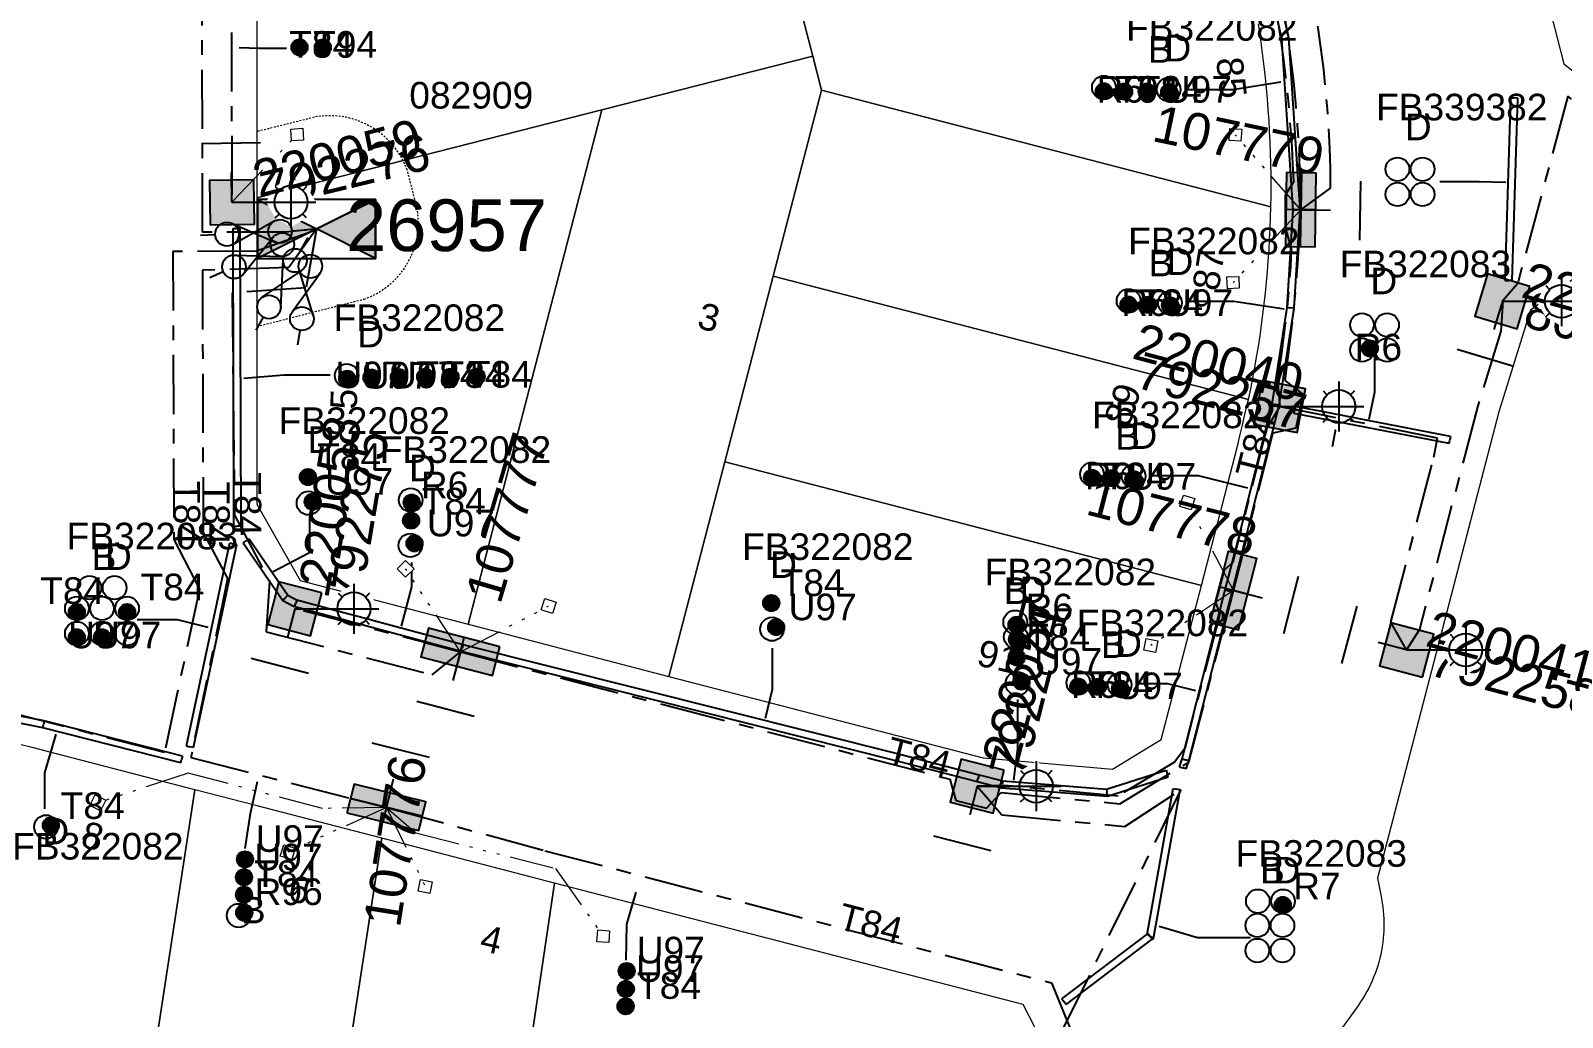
# Model space of a CAD drawing. Header units: metres. Extents: x 307635 to 308805, y 6256169 to 6257356.
# Drawn here: x 308439.9 to 308543.5, y 6256404.9 to 6256471.7 of the extents above; entities that cross this region are included whole.
import ezdxf
from ezdxf.enums import TextEntityAlignment as Align

# ---------------------------------------------------------------- set-up
doc = ezdxf.new("R2010")
doc.units = ezdxf.units.M
for name, pattern in [('Cable Exist UG', [7, 4, -1, 1, -1]), ('DASHED', [19.05, 12.7, -6.35]), ('HIDDEN2', [0.1875, 0.125, -0.0625]), ('PHANTOMX2', [6.6, 3, -0.75, 0.2, -0.75, 0.2, -0.75, 0.2, -0.75])]:
    doc.linetypes.add(name, pattern=pattern)
doc.layers.get('0').update_dxf_attribs({"color": 6})
doc.layers.get('Defpoints').update_dxf_attribs({"color": 250})
for name, color, linetype, lineweight in [('Cadastre Buildings_SP_EXT', 78, 'Continuous', 15), ('Cadastre Land Parcels_SP_EXT', 118, 'Continuous', 15), ('Cadastre Other Property_SP_EXT', 138, 'DASHED', 15), ('Mains_LV_EXT', 163, 'Continuous', 25), ('Mains_LV_SL_EXT', 135, 'Continuous', 25), ('Mains_SL_EXT', 131, 'Continuous', 25), ('Services_SP_EXT', 42, 'PHANTOMX2', 20)]:
    doc.layers.add(name, color=color, linetype=linetype, lineweight=lineweight)
for name, color, linetype in [('Duct_SP_EXT', 30, 'Continuous'), ('Equip_LV_EXT', 7, 'Continuous'), ('Equip_SP_SL_EXT', 7, 'Continuous'), ('Sub_SP_EXT', 7, 'Continuous'), ('SupportsUG_SP_LV_EXT', 7, 'Continuous'), ('SupportsUG_SP_LV_SL_EXT', 7, 'Continuous')]:
    doc.layers.add(name, color=color, linetype=linetype)
doc.styles.add('COLUMN_LABEL', font='arial.ttf', dxfattribs={"height": 2})
doc.styles.add('iecARIAL', font='arial.ttf', dxfattribs={"height": 2})
doc.styles.add('POLE_LABEL', font='arial.ttf', dxfattribs={"height": 2})
doc.styles.add('SL_LABEL', font='arial.ttf', dxfattribs={"height": 2})
doc.styles.get("Standard").update_dxf_attribs({"font": 'arial.ttf'})

# ---------------------------------------------------------------- blocks, each defined once
blk = doc.blocks.new('SUB_PADMOUNT_EXT')
at = {"ltscale": 10}
h = blk.add_hatch(color=256, dxfattribs=at)
h.dxf.hatch_style = 1
h.paths.add_polyline_path([(4, -2), (0, 0), (4, 2)])
h.paths.add_polyline_path([(-4, -2), (-4, 2), (0, 0)])
blk.add_line((4, 2), (-4, -2))
blk.add_lwpolyline([(-4, -2), (4, -2), (4, 2), (-4, 2)], close=True)
at = {"ltscale": 10, "flags": 128}
for points in [[(-4, -2), (-4, 2), (0, 0)], [(4, -2), (0, 0), (4, 2)]]:
    blk.add_lwpolyline(points, close=True, dxfattribs=at)
at = {"flags": 8}
blk.add_attdef('ASSET_NUM', text='', height=2.5, dxfattribs=at).set_placement((0, 5), align=Align.MIDDLE_CENTER)
for tag, flags, p in [('STREET_CODE', 9, (1.5, 0)), ('OPERATING_VOLTAGE', 9, (1.5, -0.4)), ('ORIENTATION', 9, (1.5, -0.6)), ('OWNED_BY', 9, (1.5, -0.8)), ('OPERATED_BY', 9, (1.5, -1)), ('NO_PHASES', 9, (1.5, -0.2)), ('CONSTRUCTED_VOLTAGE', 9, (1.5, -1.4)), ('SECONDARY_VOLTAGE', 9, (1.5, -1.6)), ('STATE', 9, (1.5, -1.8)), ('MAINTAINED_BY', 9, (1.5, -1.2)), ('PARENT', 9, (1.5, -2)), ('SUBSTATION_TYPE', 9, (1.5, -2.2)), ('SUBURB', 9, (1.5, -2.8)), ('STREETNAME', 9, (1.5, -3)), ('USAGE', 9, (1.5, -2.4)), ('LEGEND', 9, (1.5, -2.6)), ('LOCATION', 9, (1.5, -3.2)), ('Z', 1, (1.5, -3.6)), ('NOTES', 9, (1.5, -3.4))]:
    blk.add_attdef(tag, text='', height=0.2, dxfattribs=dict(flags=flags)).set_placement(p, align=Align.MIDDLE_LEFT)
blk = doc.blocks.new('COLUMN_EXT')
blk.add_hatch(color=256).paths.add_polyline_path([(1.5, -1.5), (1.5, 1.5), (-1.5, 1.5), (-1.5, -1.5)])
blk.add_lwpolyline([(1.5, 1.5), (-1.5, 1.5), (-1.5, -1.5), (1.5, -1.5)], close=True)
at = {"layer": 'Defpoints', "flags": 128}
for points in [[(0, 0), (0, -2)], [(2, -4), (-2, -4)]]:
    blk.add_lwpolyline(points, dxfattribs=at)
at = {"flags": 9}
for tag, p in [('NOTES', (-1.81, 2)), ('STREETNAME', (-1.81, 1.6)), ('LOCATION', (-1.81, 1.4)), ('SUBURB', (-1.81, 1.8)), ('LEGEND', (-1.81, 1.2)), ('USAGE', (-1.81, 1)), ('COLUMN_TYPE', (-1.81, 0.4)), ('OWNED_BY', (-1.81, 0.6)), ('STATE', (-1.81, 0.8))]:
    blk.add_attdef(tag, text='', height=0.2, rotation=180, dxfattribs=at).set_placement(p, align=Align.MIDDLE_LEFT)
at = {"flags": 1}
blk.add_attdef('Z', (-1.81, 2.35), '', height=0.2, rotation=180, dxfattribs=at)
at = {"flags": 9}
for tag, style, p in [('STRUCTURE_PLANT_NUMBER', 'POLE_LABEL', (-1.81, -0.03)), ('STREET_CODE', 'COLUMN_LABEL', (-1.81, 0.2))]:
    blk.add_attdef(tag, text='', height=0.2, rotation=180, dxfattribs=dict(at, style=style)).set_placement(p, align=Align.MIDDLE_LEFT)
at = {"style": 'COLUMN_LABEL', "width": 0.9, "flags": 8}
blk.add_attdef('ASSET_NUM', text='', height=2, rotation=270, dxfattribs=at).set_placement((2, -4), align=Align.MIDDLE_LEFT)
blk = doc.blocks.new('PILLAR_EXT')
blk.add_hatch(color=256).paths.add_polyline_path([(2.5, -1), (2.5, 1), (-2.5, 1), (-2.5, -1)])
for p, q in [((2.5, 0), (-2.5, 0)), ((0, -1), (0, 1))]:
    blk.add_line(p, q)
at = {"ltscale": 10}
blk.add_line((-2.5, 0), (2.5, 0), dxfattribs=at)
blk.add_lwpolyline([(2.5, 1), (1.25, 1), (-1.25, 1), (-2.5, 1), (-2.5, -1), (2.5, -1)], close=True)
at = {"layer": 'Defpoints'}
for p, q in [((0, 0), (0, -2)), ((2, -4), (-2, -4))]:
    blk.add_line(p, q, dxfattribs=at)
for tag, p, flags in [('STREETNAME', (0, 1.8), 9), ('LOCATION', (0, 1.2), 9), ('SUBURB', (0, 2), 1), ('PARENT', (0, 1.6), 9), ('NOTES', (0, 1.4), 9), ('SUPPORT_TYPE', (0, 0.6), 9), ('OWNED_BY', (0, 0.2), 9), ('LEGEND', (0, 1), 9), ('USAGE', (0, 0.8), 9), ('STATE', (0, 0.4), 9)]:
    blk.add_attdef(tag, p, '', height=0.2, rotation=180, dxfattribs=dict(flags=flags))
at = {"width": 0.9, "flags": 8}
blk.add_attdef('ASSET_NUM', text='', height=2, rotation=270, dxfattribs=at).set_placement((2, -4), align=Align.MIDDLE_LEFT)
blk = doc.blocks.new('DUCT_EXT')
blk.add_circle((0, 0.8), 0.8)
at = {"flags": 1}
blk.add_attdef('Z', (0, 0), '', height=0.2, dxfattribs=at)
at = {"flags": 9}
for tag, p in [('DUCT_CODE', (0, 0)), ('XSECT_TYPE', (0, -0.2)), ('STATE', (0, -0.6)), ('FB_REFERENCE', (0, -0.4)), ('NOTES', (0, -0.8))]:
    blk.add_attdef(tag, text='', height=0.2, dxfattribs=at).set_placement(p, align=Align.MIDDLE_LEFT)
blk = doc.blocks.new('SL_LANTERN_EXT')
at = {"flags": 9}
for tag, p in [('LRATECODE', (-7.4, 0)), ('LOUTREACHVOCAB', (-7.2, 0)), ('LOUTREACH', (-7, 0)), ('LANTNUMBER', (-6.6, 0)), ('LNEW', (-6.4, 0)), ('LMASTVOCAB', (-6.2, 0)), ('LMAST', (-6, 0)), ('LLAMPVOCAB', (-5.8, 0)), ('LLAMP', (-5.6, 0)), ('LEXIST', (-5.4, 0)), ('LCHARGE3PERCENT', (-5.2, 0)), ('LCHARGE3', (-5, 0)), ('LCHARGE2PERCENT', (-4.8, 0)), ('LCHARGE2', (-4.6, 0)), ('LCHARGE1PERCENT', (-4.4, 0)), ('LCHARGE1', (-4.2, 0)), ('LCATEGORY', (-4, 0)), ('LBRACKETVOCAB', (-3.8, 0)), ('LBRACKET', (-3.6, 0)), ('LKINGHEIGHT', (-3.4, 0)), ('CREPLACE', (-3.2, 0)), ('CREMOVE', (-3, 0)), ('CNUMBER', (-2.8, 0)), ('CNEW', (-2.6, 0)), ('CEXIST', (-2.4, 0)), ('USAGE', (-2.2, 0)), ('STATE', (-2, 0)), ('OWNED_BY', (-1.8, 0)), ('ORIENTATION', (-1.6, 0)), ('OPERATING_VOLTAGE', (-1.4, 0)), ('NO_PHASES', (-1.2, 0)), ('LANTERN_TYPE', (-1, 0)), ('LANTERN_PURPOSE', (-0.8, 0)), ('CONTROL_TYPE', (-0.6, 0)), ('CONSTRUCTED_VOLTAGE', (-0.4, 0))]:
    blk.add_attdef(tag, text='', height=0.001, rotation=270, dxfattribs=at).set_placement(p, align=Align.MIDDLE_LEFT)
at = {"style": 'SL_LABEL', "flags": 9}
blk.add_attdef('STREET_CODE', text='', height=0.001, rotation=270, dxfattribs=at).set_placement((0, 0), align=Align.MIDDLE_LEFT)
at = {"flags": 1}
blk.add_attdef('Z', (0, 0), '', height=0.001, rotation=270, dxfattribs=at)
at = {"width": 0.9}
blk.add_attdef('LNUMBER', text='', height=1, dxfattribs=at).set_placement((7, -1), align=Align.MIDDLE_LEFT)
at = {"flags": 9}
for tag, p in [('LREMOVE', (0, -7.6)), ('LREPLACE', (0, -7.8)), ('LTYPE', (0, -8)), ('LTYPEVOCAB', (0, -8.2)), ('LEGEND', (0, -8.4)), ('SUBURB', (0, -8.6)), ('STREETNAME', (0, -8.8)), ('LOCATION', (0, -9)), ('NOTES', (0, -9.2)), ('MAINTAINED_BY', (0, -9.86))]:
    blk.add_attdef(tag, text='', height=0.001, dxfattribs=at).set_placement(p, align=Align.MIDDLE_LEFT)
blk.add_attdef('OPERATED_BY', (0, -9.61), '', height=0.001, dxfattribs=at)
blk.add_wipeout([(5.69, 0), (5.06, -1.06), (4, -1.69), (2.94, -1.06), (2.31, 0), (2.94, 1.06), (4, 1.69), (5.06, 1.06)])
for p, q in [((2.94, 1.06), (3.2, 0.8)), ((4, 1.69), (4, 0)), ((5.06, 1.06), (4.8, 0.8)), ((0, 0), (4, 0)), ((2.94, -1.06), (3.2, -0.8)), ((4, 0), (5.69, 0)), ((4, 0), (4, -1.69)), ((5.06, -1.06), (4.8, -0.8))]:
    blk.add_line(p, q)
blk.add_circle((4, 0), 1.12)
blk = doc.blocks.new('CCP_EXT')
at = {"flags": 9}
for tag, p in [('STATE', (0, -1.8)), ('USAGE', (0, -1.2)), ('LEGEND', (0, -1.4)), ('LIFE_SUPPORT', (0, -1.6)), ('NOTES', (0, -2))]:
    blk.add_attdef(tag, text='', height=0.2, dxfattribs=at).set_placement(p, align=Align.MIDDLE_LEFT)
blk.add_wipeout([(0, 0.57), (0.57, 0), (0, -0.57), (-0.57, 0)])
blk.add_lwpolyline([(-0.57, 0), (0, 0.57), (0.57, 0), (0, -0.57), (-0.57, 0)])
at = {"flags": 1}
blk.add_attdef('Z', (0, 0), '', height=0.2, dxfattribs=at)
at = {"flags": 9}
for tag, p in [('CCP_TYPE', (0, 0)), ('CONSTRUCTED_VOLTAGE', (0, -0.2)), ('OPERATING_VOLTAGE', (0, -0.6)), ('ORIENTATION', (0, -0.8)), ('OWNED_BY', (0, -1)), ('NO_PHASES', (0, -0.4))]:
    blk.add_attdef(tag, text='', height=0.2, dxfattribs=at).set_placement(p, align=Align.MIDDLE_LEFT)
blk = doc.blocks.new('LV_UG_DFUSE_CLOSED_EXT')
for points in [[(1, 0), (0, 0)], [(5.04, 0.73), (2.16, -0.72)], [(5.05, -0.71), (2.16, 0.72)], [(6.2, 0.01), (7.2, 0.01)]]:
    blk.add_lwpolyline(points)
for centre in [(1.8, 0), (5.4, 0.01)]:
    blk.add_circle(centre, 0.8)
at = {"flags": 9}
for tag, p in [('ACTUAL_STATUS', (0, 0)), ('CONSTRUCTED_VOLTAGE', (0, -0.2)), ('OPERATING_VOLTAGE', (0, -0.6)), ('ORIENTATION', (0, -0.8)), ('STATE', (0, -1)), ('NO_PHASES', (0, -0.4)), ('SWITCH_TYPE', (0, -1.2)), ('USAGE', (0, -1.4)), ('NOTES', (0, -1.6))]:
    blk.add_attdef(tag, text='', height=0.2, dxfattribs=at).set_placement(p, align=Align.MIDDLE_LEFT)
at = {"flags": 1}
blk.add_attdef('Z', (0, 0), '', height=0.2, dxfattribs=at)
blk = doc.blocks.new('CABLE_LARGE_EXT')
h = blk.add_hatch(color=256)
edge = h.paths.add_edge_path()
edge.add_arc((0, 0.55), 0.55, 0, 360)
blk.add_circle((0, 0.55), 0.55)
at = {"flags": 1}
blk.add_attdef('Z', (0, 0), '', height=0.2, dxfattribs=at)
at = {"flags": 9}
for tag, p in [('COND_CODE', (0, 0)), ('STATE', (0, -0.4)), ('XSECT_SIZE', (0, -0.6)), ('FB_REFERENCE', (0, -0.2)), ('NOTES', (0, -0.8))]:
    blk.add_attdef(tag, text='', height=0.2, dxfattribs=at).set_placement(p, align=Align.MIDDLE_LEFT)

msp = doc.modelspace()

# ---------------------------------------------------------------- linework, layer by layer
at = {"layer": 'Cadastre Land Parcels_SP_EXT', "linetype": 'Continuous'}
for points in [[(308478.52, 6256466.38), (308492.79, 6256470.01), (308491.55, 6256474.81), (308489.3, 6256483.57), (308455.16, 6256474.89), (308455.16, 6256460.43), (308478.52, 6256466.38)], [(308486.83, 6256442.55), (308490.1, 6256455.13), (308493.37, 6256467.71), (308492.79, 6256470.01), (308478.52, 6256466.38), (308469.47, 6256431.56), (308483.05, 6256428.03), (308486.83, 6256442.55)], [(308522.44, 6256447.49), (308522.58, 6256448.21), (308522.71, 6256448.93), (308522.83, 6256449.65), (308522.95, 6256450.37), (308523.06, 6256451.09), (308523.17, 6256451.81), (308523.26, 6256452.54), (308523.35, 6256453.26), (308523.43, 6256453.99), (308523.5, 6256454.72), (308523.57, 6256455.44), (308523.62, 6256456.17), (308523.67, 6256456.9), (308523.71, 6256457.63), (308523.75, 6256458.36), (308523.77, 6256459.09), (308523.79, 6256459.82), (308493.37, 6256467.71), (308490.1, 6256455.13), (308522.29, 6256446.78), (308522.44, 6256447.49)], [(308478.52, 6256466.38), (308455.16, 6256460.43), (308455.15, 6256443.92), (308455.15, 6256439.68), (308458.1, 6256434.51), (308469.47, 6256431.56), (308478.52, 6256466.38)], [(308521.56, 6256443.7), (308521.7, 6256444.32), (308521.84, 6256444.94), (308521.98, 6256445.55), (308522.13, 6256446.16), (308522.29, 6256446.78), (308490.1, 6256455.13), (308486.83, 6256442.55), (308519.09, 6256434.18), (308521.56, 6256443.7)], [(308516.37, 6256423.76), (308519.09, 6256434.18), (308486.83, 6256442.55), (308483.05, 6256428.03), (308504.31, 6256422.51), (308513.08, 6256421.74), (308516.37, 6256423.76)], [(308450.96, 6256420.35), (308439.95, 6256423.21), (308439.21, 6256423.39), (308438.47, 6256423.57), (308437.73, 6256423.75), (308436.99, 6256423.92), (308436.25, 6256424.08), (308431.87, 6256394.56), (308446.68, 6256392.35), (308450.96, 6256420.35)], [(308463.61, 6256417.07), (308455.09, 6256419.28), (308450.96, 6256420.35), (308446.68, 6256392.35), (308459.54, 6256390.45), (308463.61, 6256417.07)], [(308472.94, 6256398.02), (308475.3, 6256414.04), (308463.61, 6256417.07), (308459.54, 6256390.45), (308461.19, 6256390.21), (308471.39, 6256387.58), (308472.94, 6256398.02)], [(308504.56, 6256390.71), (308504.98, 6256391.48), (308505.39, 6256392.26), (308505.8, 6256393.05), (308506.2, 6256393.84), (308506.59, 6256394.63), (308506.97, 6256395.42), (308507.35, 6256396.22), (308507.72, 6256397.02), (308508.09, 6256397.83), (308508.44, 6256398.64), (308508.79, 6256399.45), (308509.14, 6256400.26), (308509.47, 6256401.08), (308507.03, 6256405.82), (308475.3, 6256414.04), (308472.94, 6256398.02), (308504.13, 6256389.93), (308504.56, 6256390.71)]]:
    msp.add_lwpolyline(points, close=True, dxfattribs=at)
for points in [[(308491.55, 6256474.81), (308492.79, 6256470.01), (308493.37, 6256467.71), (308523.79, 6256459.82), (308523.81, 6256460.55), (308523.81, 6256460.55), (308523.81, 6256461.28), (308523.81, 6256462.01), (308523.79, 6256462.74), (308523.77, 6256463.47), (308523.75, 6256464.2), (308523.71, 6256464.93), (308523.67, 6256465.66), (308523.62, 6256466.39), (308523.56, 6256467.12), (308523.5, 6256467.85), (308523.43, 6256468.58), (308523.35, 6256469.31), (308523.26, 6256470.03), (308523.16, 6256470.76), (308523.06, 6256471.48), (308522.95, 6256472.2)], [(308546.56, 6256456.59), (308541.36, 6256452.83), (308541.32, 6256452.69), (308539.23, 6256445.93), (308532.19, 6256418.86), (308531.02, 6256414.36), (308531.23, 6256413.23), (308531.28, 6256412.96), (308531.33, 6256412.7), (308531.37, 6256412.43), (308531.4, 6256412.16), (308531.42, 6256411.89), (308531.44, 6256411.63), (308531.44, 6256411.35), (308531.44, 6256411.09), (308531.44, 6256410.81), (308531.42, 6256410.55), (308531.4, 6256410.28), (308531.37, 6256410.01), (308531.33, 6256409.74), (308531.28, 6256409.47), (308531.23, 6256409.21), (308531.17, 6256408.95), (308531.1, 6256408.69), (308531.03, 6256408.43), (308530.94, 6256408.17), (308530.85, 6256407.92), (308530.75, 6256407.66), (308530.65, 6256407.42), (308530.54, 6256407.17), (308530.42, 6256406.93), (308530.29, 6256406.69), (308530.16, 6256406.45), (308530.02, 6256406.22), (308529.87, 6256406), (308529.72, 6256405.77), (308529.56, 6256405.55), (308528, 6256403.4)], [(308546.56, 6256456.59), (308541.36, 6256452.83), (308541.32, 6256452.69), (308539.23, 6256445.93), (308532.19, 6256418.86), (308531.02, 6256414.36), (308531.23, 6256413.23), (308531.28, 6256412.96), (308531.33, 6256412.7), (308531.37, 6256412.43), (308531.4, 6256412.16), (308531.42, 6256411.89), (308531.44, 6256411.63), (308531.44, 6256411.35), (308531.44, 6256411.09), (308531.44, 6256410.81), (308531.42, 6256410.55), (308531.4, 6256410.28), (308531.37, 6256410.01), (308531.33, 6256409.74), (308531.28, 6256409.47), (308531.23, 6256409.21), (308531.17, 6256408.95), (308531.1, 6256408.69), (308531.03, 6256408.43), (308530.94, 6256408.17), (308530.85, 6256407.92), (308530.75, 6256407.66), (308530.65, 6256407.42), (308530.54, 6256407.17), (308530.42, 6256406.93), (308530.29, 6256406.69), (308530.16, 6256406.45), (308530.02, 6256406.22), (308529.87, 6256406), (308529.72, 6256405.77), (308529.56, 6256405.55), (308528, 6256403.4)]]:
    msp.add_lwpolyline(points, dxfattribs=at)
at = {"layer": 'Duct_SP_EXT'}
for p, q in [((308524.54, 6256471.19), (308521.98, 6256482.52)), ((308525.02, 6256471.26), (308522.45, 6256482.62)), ((308524.54, 6256471.19), (308524.78, 6256471.22)), ((308525.3, 6256459.59), (308524.54, 6256471.19)), ((308525.02, 6256471.26), (308524.78, 6256471.22)), ((308525.78, 6256459.63), (308525.02, 6256471.26)), ((308540.03, 6256467.2), (308540.27, 6256467.19)), ((308540.51, 6256467.18), (308540.27, 6256467.19)), ((308524.9, 6256453.01), (308525.3, 6256459.62)), ((308525.3, 6256459.62), (308525.54, 6256459.61)), ((308525.3, 6256459.59), (308525.54, 6256459.61)), ((308525.38, 6256452.96), (308525.78, 6256459.59)), ((308525.78, 6256459.63), (308525.54, 6256459.61)), ((308525.78, 6256459.59), (308525.54, 6256459.61)), ((308524.9, 6256453.01), (308525.14, 6256452.98)), ((308525.38, 6256452.96), (308525.14, 6256452.98)), ((308535.85, 6256443.79), (308535.9, 6256444.02)), ((308535.95, 6256444.26), (308535.9, 6256444.02)), ((308453.59, 6256438.2), (308453.83, 6256438.2)), ((308454.07, 6256438.2), (308453.83, 6256438.2)), ((308450.4, 6256423.32), (308453.34, 6256437.06)), ((308450.87, 6256423.22), (308453.81, 6256436.96)), ((308453.34, 6256437.06), (308453.58, 6256437.01)), ((308453.81, 6256436.96), (308453.58, 6256437.01)), ((308454.24, 6256437.06), (308454.44, 6256437.2)), ((308454.24, 6256437.06), (308456.92, 6256433.16)), ((308454.64, 6256437.34), (308454.44, 6256437.2)), ((308520.71, 6256433.88), (308521.58, 6256437.25)), ((308521.18, 6256433.76), (308522.04, 6256437.13)), ((308521.58, 6256437.25), (308521.58, 6256437.25)), ((308521.58, 6256437.25), (308521.81, 6256437.19)), ((308521.58, 6256437.25), (308521.81, 6256437.19)), ((308522.04, 6256437.13), (308521.81, 6256437.19)), ((308522.04, 6256437.13), (308521.81, 6256437.19)), ((308522.04, 6256437.13), (308522.04, 6256437.13)), ((308517.78, 6256422.45), (308520.71, 6256433.88)), ((308518.24, 6256422.32), (308521.18, 6256433.76)), ((308520.71, 6256433.88), (308520.95, 6256433.82)), ((308520.71, 6256433.88), (308520.95, 6256433.82)), ((308521.18, 6256433.76), (308520.95, 6256433.82)), ((308521.18, 6256433.76), (308520.95, 6256433.82)), ((308456.92, 6256433.16), (308457.08, 6256433.35)), ((308468.99, 6256429.73), (308469.05, 6256429.96)), ((308469, 6256429.73), (308469.05, 6256429.96)), ((308469, 6256429.73), (308498.56, 6256422.3)), ((308469.12, 6256430.19), (308469.05, 6256429.96)), ((308469.11, 6256430.19), (308469.05, 6256429.96)), ((308469.11, 6256430.19), (308498.68, 6256422.77)), ((308440.67, 6256424.54), (308437.07, 6256425.26)), ((308440.77, 6256425.01), (308437.16, 6256425.73)), ((308440.67, 6256424.54), (308440.72, 6256424.78)), ((308450.01, 6256422.17), (308440.67, 6256424.54)), ((308440.77, 6256425.01), (308440.72, 6256424.78)), ((308450.13, 6256422.63), (308440.77, 6256425.01)), ((308450.4, 6256423.32), (308450.63, 6256423.27)), ((308450.87, 6256423.22), (308450.63, 6256423.27)), ((308450.01, 6256422.17), (308450.07, 6256422.4)), ((308450.13, 6256422.63), (308450.07, 6256422.4)), ((308498.56, 6256422.3), (308498.62, 6256422.54)), ((308498.56, 6256422.3), (308498.62, 6256422.54)), ((308498.56, 6256422.3), (308498.56, 6256422.3)), ((308498.68, 6256422.77), (308498.62, 6256422.54)), ((308498.68, 6256422.77), (308498.62, 6256422.54)), ((308498.68, 6256422.77), (308498.68, 6256422.77)), ((308517.61, 6256421.9), (308517.78, 6256422.45)), ((308517.78, 6256422.45), (308518.01, 6256422.38)), ((308518.24, 6256422.32), (308518.01, 6256422.38)), ((308518.07, 6256421.76), (308518.24, 6256422.32)), ((308512.67, 6256420.4), (308516.7, 6256421.69)), ((308512.73, 6256419.91), (308516.85, 6256421.23)), ((308516.7, 6256421.69), (308516.77, 6256421.46)), ((308516.85, 6256421.23), (308516.77, 6256421.46)), ((308517.61, 6256421.9), (308517.84, 6256421.83)), ((308518.07, 6256421.76), (308517.84, 6256421.83)), ((308512.67, 6256420.4), (308512.7, 6256420.16)), ((308512.73, 6256419.91), (308512.7, 6256420.16)), ((308515.41, 6256410.56), (308517.18, 6256420.43)), ((308515.85, 6256410.29), (308517.65, 6256420.35)), ((308517.18, 6256420.43), (308517.41, 6256420.39)), ((308517.65, 6256420.35), (308517.41, 6256420.39)), ((308509.64, 6256406.2), (308515.48, 6256410.62)), ((308515.48, 6256410.62), (308515.41, 6256410.56)), ((308515.48, 6256410.62), (308515.63, 6256410.42)), ((308509.93, 6256405.82), (308515.77, 6256410.23)), ((308515.41, 6256410.56), (308515.63, 6256410.42)), ((308515.77, 6256410.23), (308515.63, 6256410.42)), ((308515.85, 6256410.29), (308515.63, 6256410.42)), ((308515.77, 6256410.23), (308515.85, 6256410.29)), ((308509.64, 6256406.2), (308509.79, 6256406.01)), ((308509.93, 6256405.82), (308509.79, 6256406.01))]:
    msp.add_line(p, q, dxfattribs=at)
for points in [[(308457.17, 6256470.54), (308455.31, 6256470.54), (308453.97, 6256470.58)], [(308518.06, 6256467.75), (308521.22, 6256467.75), (308524.46, 6256468.27)], [(308535.22, 6256461.54), (308537.89, 6256461.54), (308539.7, 6256461.48)], [(308518.13, 6256453.42), (308521.29, 6256453.42), (308524.69, 6256452.9)], [(308530.8, 6256449.63), (308530.8, 6256447.26), (308530.43, 6256445.43)], [(308530.8, 6256449.63), (308530.8, 6256447.26), (308530.43, 6256445.43)], [(308460.12, 6256448.43), (308457.01, 6256448.43), (308454.27, 6256448.19)], [(308515.7, 6256441.63), (308518.87, 6256441.63), (308522.21, 6256440.79)], [(308458.73, 6256438.86), (308458.73, 6256438.26), (308458.73, 6256436.39), (308456.26, 6256435.11)], [(308465.62, 6256435.74), (308465.62, 6256434.1), (308464.93, 6256431.43)], [(308447.06, 6256431.89), (308449.77, 6256431.89), (308451.85, 6256431.37)], [(308490.05, 6256429.93), (308490.05, 6256427.13), (308489.57, 6256425.18)], [(308514.62, 6256427.55), (308516.79, 6256427.55), (308518.7, 6256427.07)], [(308506.64, 6256426.46), (308506.64, 6256423.18), (308506.38, 6256421)], [(308440.81, 6256419.06), (308440.81, 6256421.5), (308441.59, 6256424.11)], [(308454.36, 6256416.37), (308454.74, 6256418.74), (308455.21, 6256420.92)], [(308480.15, 6256408.82), (308480.21, 6256411.25), (308480.84, 6256413.41)], [(308522.41, 6256410.32), (308518.82, 6256410.32), (308516.24, 6256411.1)]]:
    msp.add_lwpolyline(points, dxfattribs=at)

# ---------------------------------------------------------------- block references
for name, p in [('CABLE_LARGE_EXT', (308458.05, 6256470.06)), ('CABLE_LARGE_EXT', (308459.63, 6256470.06)), ('DUCT_EXT', (308512.49, 6256467.09)), ('CABLE_LARGE_EXT', (308512.49, 6256467.09)), ('CABLE_LARGE_EXT', (308513.86, 6256467.07)), ('CABLE_LARGE_EXT', (308515.39, 6256467.07)), ('DUCT_EXT', (308516.87, 6256466.96)), ('CABLE_LARGE_EXT', (308516.91, 6256467.04)), ('DUCT_EXT', (308532.36, 6256461.56)), ('DUCT_EXT', (308534.06, 6256461.56)), ('DUCT_EXT', (308532.36, 6256459.86)), ('DUCT_EXT', (308534.06, 6256459.86)), ('DUCT_EXT', (308514.16, 6256452.65)), ('CABLE_LARGE_EXT', (308514.16, 6256452.65)), ('CABLE_LARGE_EXT', (308515.48, 6256452.63)), ('DUCT_EXT', (308516.96, 6256452.52)), ('CABLE_LARGE_EXT', (308516.97, 6256452.6)), ('DUCT_EXT', (308529.96, 6256451.02)), ('DUCT_EXT', (308531.66, 6256451.02)), ('DUCT_EXT', (308529.96, 6256449.32)), ('DUCT_EXT', (308531.66, 6256449.32)), ('DUCT_EXT', (308461.24, 6256447.59)), ('CABLE_LARGE_EXT', (308461.28, 6256447.63)), ('CABLE_LARGE_EXT', (308462.93, 6256447.71)), ('CABLE_LARGE_EXT', (308464.77, 6256447.74)), ('CABLE_LARGE_EXT', (308466.56, 6256447.76)), ('CABLE_LARGE_EXT', (308468.26, 6256447.76)), ('CABLE_LARGE_EXT', (308470.04, 6256447.78)), ('DUCT_EXT', (308511.69, 6256440.92)), ('CABLE_LARGE_EXT', (308511.69, 6256440.92)), ('CABLE_LARGE_EXT', (308513.02, 6256440.9)), ('DUCT_EXT', (308514.5, 6256440.79)), ('CABLE_LARGE_EXT', (308514.49, 6256440.84)), ('DUCT_EXT', (308465.57, 6256439.17)), ('DUCT_EXT', (308458.66, 6256438.96)), ('CABLE_LARGE_EXT', (308465.64, 6256439.25)), ('CABLE_LARGE_EXT', (308465.6, 6256438.03)), ('DUCT_EXT', (308465.55, 6256436.1)), ('CABLE_LARGE_EXT', (308465.83, 6256436.48)), ('DUCT_EXT', (308443.83, 6256433.23)), ('DUCT_EXT', (308445.53, 6256433.23)), ('DUCT_EXT', (308442.98, 6256431.83)), ('DUCT_EXT', (308444.68, 6256431.83)), ('DUCT_EXT', (308446.38, 6256431.83)), ('CABLE_LARGE_EXT', (308489.98, 6256432.44)), ('CABLE_LARGE_EXT', (308442.98, 6256431.83)), ('CABLE_LARGE_EXT', (308446.38, 6256431.83)), ('DUCT_EXT', (308506.49, 6256430.9)), ('DUCT_EXT', (308442.98, 6256430.13)), ('DUCT_EXT', (308444.68, 6256430.13)), ('DUCT_EXT', (308446.38, 6256430.13)), ('DUCT_EXT', (308490.03, 6256430.43)), ('CABLE_LARGE_EXT', (308490.31, 6256430.81)), ('DUCT_EXT', (308506.53, 6256429.91)), ('CABLE_LARGE_EXT', (308442.98, 6256430.13)), ('CABLE_LARGE_EXT', (308444.68, 6256430.13)), ('DUCT_EXT', (308506.64, 6256426.74)), ('DUCT_EXT', (308510.76, 6256426.79)), ('DUCT_EXT', (308513.56, 6256426.66)), ('CABLE_LARGE_EXT', (308510.76, 6256426.79)), ('CABLE_LARGE_EXT', (308512.08, 6256426.77)), ('CABLE_LARGE_EXT', (308513.58, 6256426.66)), ('DUCT_EXT', (308440.89, 6256417.04)), ('CABLE_LARGE_EXT', (308441.22, 6256417.39)), ('CABLE_LARGE_EXT', (308454.36, 6256415.09)), ('CABLE_LARGE_EXT', (308454.29, 6256413.88)), ('CABLE_LARGE_EXT', (308454.29, 6256412.7)), ('DUCT_EXT', (308522.91, 6256412.01)), ('DUCT_EXT', (308524.61, 6256412.01)), ('CABLE_LARGE_EXT', (308524.6, 6256412.01)), ('CABLE_LARGE_EXT', (308454.31, 6256411.48)), ('DUCT_EXT', (308522.88, 6256410.37)), ('DUCT_EXT', (308524.58, 6256410.37)), ('DUCT_EXT', (308522.88, 6256408.67)), ('DUCT_EXT', (308524.58, 6256408.67)), ('CABLE_LARGE_EXT', (308480.19, 6256407.53)), ('CABLE_LARGE_EXT', (308480.14, 6256406.32)), ('CABLE_LARGE_EXT', (308480.12, 6256405.15))]:
    msp.add_blockref(name, p, dxfattribs=at)
at = {"layer": 'Duct_SP_EXT', "rotation": 90.0000000000002}
msp.add_blockref('DUCT_EXT', (308454.73, 6256411.84), dxfattribs=at)
at = {"layer": 'Equip_LV_EXT', "rotation": 260.6237605497541}
msp.add_blockref('LV_UG_DFUSE_CLOSED_EXT', (308459.08, 6256457.57), dxfattribs=at)
at = {"layer": 'Sub_SP_EXT'}
ref = msp.add_blockref('SUB_PADMOUNT_EXT', (308459.2, 6256458.32), dxfattribs=at)
ref.add_attrib('ASSET_NUM', '26957', dxfattribs={"layer": '0', "height": 3.5}).set_placement((308461.2, 6256458.57), align=Align.MIDDLE_LEFT)
at = {"layer": 'SupportsUG_SP_LV_SL_EXT'}
ref = msp.add_blockref('COLUMN_EXT', (308453.47, 6256460.13), dxfattribs=dict(at, rotation=180.8939612906628))
ref.add_attrib('ASSET_NUM', '792276', dxfattribs={"layer": '0', "height": 2.5, "rotation": 13.6979, "style": 'COLUMN_LABEL'}).set_placement((308455.47, 6256460.88), align=Align.MIDDLE_LEFT)
ref = msp.add_blockref('COLUMN_EXT', (308539.46, 6256453.42), dxfattribs=dict(at, rotation=343.3891411623996))
ref.add_attrib('ASSET_NUM', '808298', dxfattribs={"layer": '0', "height": 2.5, "rotation": 343.5084, "style": 'COLUMN_LABEL'}).set_placement((308541.46, 6256454.17), align=Align.TOP_LEFT)
ref = msp.add_blockref('COLUMN_EXT', (308524.39, 6256446.3), dxfattribs=dict(at, rotation=79.04271117621491))
ref.add_attrib('ASSET_NUM', '792257', dxfattribs={"layer": '0', "height": 2.5, "rotation": 345.1707, "style": 'COLUMN_LABEL'}).set_placement((308526.39, 6256447.05), align=Align.TOP_RIGHT)
ref = msp.add_blockref('COLUMN_EXT', (308457.73, 6256432.61), dxfattribs=dict(at, rotation=345.4112134112506))
ref.add_attrib('ASSET_NUM', '792275', dxfattribs={"layer": '0', "height": 2.5, "rotation": 80.4576, "style": 'COLUMN_LABEL'}).set_placement((308459.73, 6256433.36), align=Align.TOP_LEFT)
ref = msp.add_blockref('COLUMN_EXT', (308503.91, 6256420.59), dxfattribs=dict(at, rotation=345.6120456352378))
ref.add_attrib('ASSET_NUM', '792274', dxfattribs={"layer": '0', "height": 2.5, "rotation": 75.7032, "style": 'COLUMN_LABEL'}).set_placement((308505.91, 6256421.34), align=Align.MIDDLE_LEFT)
ref = msp.add_blockref('COLUMN_EXT', (308532.98, 6256429.82), dxfattribs=dict(at, rotation=255.2004675052274))
ref.add_attrib('ASSET_NUM', '792258', dxfattribs={"layer": '0', "height": 2.5, "rotation": 345.2005, "style": 'COLUMN_LABEL'}).set_placement((308534.98, 6256430.57), align=Align.TOP_LEFT)

# ---------------------------------------------------------------- texts
at = {"layer": 'Cadastre Land Parcels_SP_EXT'}
for s, rotation, p in [('85', 276.5258, (308520.08, 6256469.85)), ('87', 80.7537, (308520.24, 6256454.05)), ('3', 346.7905, (308484.88, 6256451.62)), ('5', 88.6028, (308461.93, 6256446.08)), ('89', 71.3542, (308514.17, 6256444.81)), ('91', 346.7945, (308503.79, 6256428.8)), ('8', 346.7901, (308443.17, 6256416.5)), ('6', 346.7941, (308457.16, 6256412.87)), ('4', 346.7909, (308470.16, 6256409.5))]:
    msp.add_text(s, height=1.8, rotation=rotation, dxfattribs=at).set_placement(p)
at = {"layer": 'Cadastre Other Property_SP_EXT'}
msp.add_text('082909', height=1.8, dxfattribs=at).set_placement((308465.48, 6256466.47))
at = {"layer": 'Duct_SP_EXT'}
for s, p in [('FB322082', (308513.99, 6256471.06)), ('T84', (308457.35, 6256469.91)), ('T94', (308458.97, 6256469.91)), ('B', (308515.47, 6256469.57)), ('D', (308516.59, 6256469.66)), ('R6', (308511.99, 6256466.87)), ('T94', (308513.26, 6256466.87)), ('T84', (308514.79, 6256466.87)), ('U97', (308516.55, 6256466.87)), ('FB339382', (308530.91, 6256465.67)), ('D', (308532.86, 6256464.32)), ('FB322082', (308514.13, 6256456.6)), ('B', (308515.51, 6256455.11)), ('D', (308516.73, 6256455.2)), ('FB322083', (308528.45, 6256455.05)), ('D', (308530.53, 6256453.9)), ('R6', (308513.66, 6256452.43)), ('T84', (308514.88, 6256452.43)), ('FB322082', (308460.36, 6256451.41)), ('D', (308461.96, 6256450.3)), ('U97', (308460.48, 6256447.54)), ('U97', (308462.33, 6256447.51)), ('U97', (308464.17, 6256447.54)), ('T84', (308465.96, 6256447.56)), ('T84', (308467.66, 6256447.56)), ('T84', (308469.44, 6256447.58)), ('FB322082', (308456.63, 6256444.44)), ('FB322082', (308511.69, 6256444.83)), ('D', (308458.6, 6256443.16)), ('B', (308513.26, 6256443.37)), ('D', (308514.29, 6256443.43)), ('FB322082', (308463.48, 6256442.48)), ('D', (308465.46, 6256441.24)), ('R6', (308466.26, 6256440.09)), ('R6', (308511.2, 6256440.7)), ('T84', (308512.42, 6256440.7)), ('T84', (308466.32, 6256438.99)), ('U97', (308466.67, 6256437.51)), ('FB322083', (308442.28, 6256436.63)), ('FB322082', (308488, 6256435.91)), ('B', (308443.98, 6256435.23)), ('D', (308444.88, 6256435.23)), ('D', (308489.9, 6256434.69)), ('FB322082', (308504.42, 6256434.2)), ('T84', (308440.5, 6256432.94)), ('T84', (308447.29, 6256433.18)), ('T84', (308490.61, 6256433.47)), ('B', (308505.71, 6256432.93)), ('D', (308506.78, 6256432.99)), ('U97', (308491.15, 6256431.83)), ('FB322082', (308510.65, 6256430.75)), ('U97', (308442.38, 6256429.93)), ('U97', (308444.08, 6256429.93)), ('B', (308512.29, 6256429.28)), ('D', (308513.25, 6256429.35)), ('R6', (308510.26, 6256426.57)), ('T84', (308511.48, 6256426.57)), ('U97', (308513.22, 6256426.49)), ('D', (308440.64, 6256416.66)), ('FB322082', (308438.6, 6256415.63)), ('FB322083', (308521.4, 6256415.14)), ('B', (308523.06, 6256414.01)), ('D', (308523.96, 6256414.01)), ('R96', (308455.01, 6256412.55)), ('R7', (308525.3, 6256412.93)), ('B', (308454.08, 6256411.31)), ('U97', (308480.87, 6256408.6)), ('U97', (308480.83, 6256407.35)), ('T84', (308480.89, 6256406.2))]:
    msp.add_text(s, height=1.8, dxfattribs=at).set_placement(p)
at = {"layer": 'Mains_LV_EXT'}
for rotation, p in [(270.1652, (308453.65, 6256441.85)), (270.1652, (308449.52, 6256441.26)), (270.1652, (308451.52, 6256441.22)), (345.4112, (308497.65, 6256422.22)), (345.4932, (308494.38, 6256410.96))]:
    msp.add_text('T84', height=1.8, rotation=rotation, dxfattribs=at).set_placement(p)

# ---------------------------------------------------------------- next in the draw order: block references
at = {"layer": 'Equip_SP_SL_EXT'}
ref = msp.add_blockref('SL_LANTERN_EXT', (308453.47, 6256460.13), dxfattribs=at)
ref.add_attrib('ASSET_NUM', '220059', dxfattribs={"layer": '0', "height": 2.5, "rotation": 14.8979, "style": 'iecARIAL'}).set_placement((308454.97, 6256461.63), align=Align.MIDDLE_LEFT)
ref = msp.add_blockref('SL_LANTERN_EXT', (308539.46, 6256453.42), dxfattribs=at)
ref.add_attrib('ASSET_NUM', '227000', dxfattribs={"layer": '0', "height": 2.5, "rotation": 344.7386, "style": 'iecARIAL'}).set_placement((308540.96, 6256454.92), align=Align.MIDDLE_LEFT)
ref = msp.add_blockref('SL_LANTERN_EXT', (308524.39, 6256446.3), dxfattribs=at)
ref.add_attrib('ASSET_NUM', '220040', dxfattribs={"layer": '0', "height": 2.5, "rotation": 345.1707, "style": 'iecARIAL'}).set_placement((308525.89, 6256447.8), align=Align.MIDDLE_RIGHT)
ref = msp.add_blockref('SL_LANTERN_EXT', (308457.73, 6256432.61), dxfattribs=at)
ref.add_attrib('ASSET_NUM', '220058', dxfattribs={"layer": '0', "height": 2.5, "rotation": 81.1983, "style": 'iecARIAL'}).set_placement((308459.23, 6256434.11), align=Align.MIDDLE_LEFT)
ref = msp.add_blockref('SL_LANTERN_EXT', (308503.91, 6256420.59), dxfattribs=at)
ref.add_attrib('ASSET_NUM', '220057', dxfattribs={"layer": '0', "height": 2.5, "rotation": 75.4655, "style": 'iecARIAL'}).set_placement((308505.41, 6256422.09), align=Align.MIDDLE_LEFT)
ref = msp.add_blockref('SL_LANTERN_EXT', (308532.98, 6256429.82), dxfattribs=at)
ref.add_attrib('ASSET_NUM', '220041', dxfattribs={"layer": '0', "height": 2.5, "rotation": 345.2005, "style": 'iecARIAL'}).set_placement((308534.48, 6256431.32), align=Align.MIDDLE_LEFT)
at = {"layer": 'Services_SP_EXT'}
for p, rotation in [((308521.39, 6256464.69), 311.1476808899635), ((308521.24, 6256454.69), 47.14768105694017), ((308518.14, 6256439.8), 297.6266384772753), ((308474.91, 6256432.79), 207.3888611882662), ((308515.66, 6256430.12), 33.62663830039696), ((308444.4, 6256419.47), 19.40876962243314), ((308457.25, 6256416.13), 28.08590610756936), ((308466.56, 6256413.81), 124.0859065418651), ((308478.61, 6256410.44), 130.9952027653098)]:
    msp.add_blockref('CCP_EXT', p, dxfattribs=dict(at, rotation=rotation))
msp.add_blockref('CCP_EXT', (308465.23, 6256435.31), dxfattribs=at)

# ---------------------------------------------------------------- next in the draw order: linework, layer by layer
at = {"layer": 'Cadastre Buildings_SP_EXT', "linetype": 'Continuous'}
msp.add_lwpolyline([(308506.72, 6256613.23), (308543.62, 6256469.5), (308548.63, 6256465.56), (308561.37, 6256465.37), (308566.32, 6256471.71), (308566.32, 6256471.71), (308561.2, 6256490.41)], dxfattribs=at)
at = {"layer": 'Duct_SP_EXT'}
for p, q in [((308539.65, 6256454.83), (308540.03, 6256467.2)), ((308540.13, 6256454.82), (308540.51, 6256467.18)), ((308453.53, 6256458.36), (308453.77, 6256458.36)), ((308453.53, 6256458.36), (308453.59, 6256438.2)), ((308454.01, 6256458.36), (308453.77, 6256458.36)), ((308454.01, 6256458.36), (308454.07, 6256438.2)), ((308539.65, 6256454.83), (308539.89, 6256454.83)), ((308540.13, 6256454.82), (308539.89, 6256454.83)), ((308523.88, 6256446.46), (308524.9, 6256453.01)), ((308524.35, 6256446.39), (308525.38, 6256452.96)), ((308521.58, 6256437.25), (308523.86, 6256446.38)), ((308522.04, 6256437.13), (308524.33, 6256446.27)), ((308523.86, 6256446.4), (308523.87, 6256446.44)), ((308523.86, 6256446.38), (308523.86, 6256446.4)), ((308523.86, 6256446.4), (308523.86, 6256446.4)), ((308523.86, 6256446.4), (308524.1, 6256446.35)), ((308523.86, 6256446.4), (308524.1, 6256446.35)), ((308523.86, 6256446.38), (308524.09, 6256446.32)), ((308523.87, 6256446.44), (308523.88, 6256446.48)), ((308523.87, 6256446.44), (308524.11, 6256446.39)), ((308523.88, 6256446.48), (308524.11, 6256446.43)), ((308523.88, 6256446.46), (308524.11, 6256446.43)), ((308524.33, 6256446.27), (308524.09, 6256446.32)), ((308524.33, 6256446.3), (308524.1, 6256446.35)), ((308524.33, 6256446.3), (308524.1, 6256446.35)), ((308524.35, 6256446.38), (308524.11, 6256446.43)), ((308524.35, 6256446.39), (308524.11, 6256446.43)), ((308524.34, 6256446.34), (308524.11, 6256446.39)), ((308524.33, 6256446.3), (308524.34, 6256446.34)), ((308524.33, 6256446.27), (308524.33, 6256446.3)), ((308524.33, 6256446.3), (308524.33, 6256446.3)), ((308524.34, 6256446.34), (308524.35, 6256446.38)), ((308525.36, 6256445.83), (308525.4, 6256446.06)), ((308525.45, 6256446.3), (308525.4, 6256446.06)), ((308535.95, 6256444.26), (308525.45, 6256446.3)), ((308535.85, 6256443.79), (308525.36, 6256445.83)), ((308454.64, 6256437.34), (308457.25, 6256433.53)), ((308457.25, 6256433.53), (308457.08, 6256433.35)), ((308457.25, 6256433.53), (308457.9, 6256433.19)), ((308456.92, 6256433.16), (308457.68, 6256432.77)), ((308457.68, 6256432.77), (308457.79, 6256432.98)), ((308457.73, 6256432.75), (308457.79, 6256432.98)), ((308457.73, 6256432.75), (308468.99, 6256429.73)), ((308457.86, 6256433.21), (308457.79, 6256432.98)), ((308457.9, 6256433.19), (308457.79, 6256432.98)), ((308457.86, 6256433.21), (308469.12, 6256430.19)), ((308498.56, 6256422.3), (308503.92, 6256420.91)), ((308498.68, 6256422.77), (308504.04, 6256421.37)), ((308503.92, 6256420.91), (308503.98, 6256421.14)), ((308503.92, 6256420.91), (308503.98, 6256421.14)), ((308504.04, 6256421.37), (308503.98, 6256421.14)), ((308504.04, 6256421.37), (308503.98, 6256421.14)), ((308504.04, 6256421.37), (308505.65, 6256420.96)), ((308503.92, 6256420.91), (308505.57, 6256420.48)), ((308505.57, 6256420.48), (308505.61, 6256420.72)), ((308505.57, 6256420.48), (308512.73, 6256419.91)), ((308505.65, 6256420.96), (308505.61, 6256420.72)), ((308505.65, 6256420.96), (308512.67, 6256420.4))]:
    msp.add_line(p, q, dxfattribs=at)
at = {"layer": 'Mains_LV_EXT', "linetype": 'Cable Exist UG'}
for points in [[(308525.82, 6256459.61), (308527.84, 6256461.09), (308527.84, 6256461.09, 0.072274), (308524.67, 6256482.24), (308524.67, 6256482.24), (308519.83, 6256501.3), (308519.83, 6256501.3), (308517.54, 6256502.09)], [(308453.47, 6256488.17, -0.011985), (308453.4, 6256485.68), (308453.4, 6256485.68), (308453.4, 6256485.62), (308453.47, 6256460.38)], [(308525.81, 6256459.48, 0.070987), (308522.49, 6256482.69)], [(308521.25, 6256433.81), (308523.94, 6256444.52), (308525.5, 6256444.85), (308525.99, 6256447.13), (308524.75, 6256448.05), (308524.75, 6256448.05, 0.026061), (308525.82, 6256459.57)], [(308463.93, 6256419.16), (308474.66, 6256416.23), (308474.66, 6256416.23), (308508.95, 6256407.28), (308511.63, 6256400.68), (308510.12, 6256397.44), (308510.99, 6256396.2), (308510.11, 6256394), (308508.51, 6256394.06), (308505.85, 6256389.05), (308502.85, 6256383.96), (308502.85, 6256383.96), (308499.01, 6256377.75), (308499.01, 6256377.75, -0.002664), (308494.51, 6256371)]]:
    msp.add_lwpolyline(points, format="xyb", dxfattribs=at)
for points in [[(308459.2, 6256458.32), (308457.32, 6256455.72), (308451.48, 6256455.52), (308451.48, 6256455.52), (308451.53, 6256437.78), (308453.18, 6256434.65), (308450.7, 6256422.53), (308450.7, 6256422.53), (308463.93, 6256419.16)], [(308459.2, 6256458.32), (308458.48, 6256454.33), (308453.49, 6256454), (308453.49, 6256454), (308453.66, 6256438.95), (308456.01, 6256434.48), (308455.8, 6256431.05), (308455.8, 6256431.05), (308467.03, 6256428.13), (308468.94, 6256429.69)], [(308458.52, 6256458.01), (308455.14, 6256456.81), (308449.48, 6256456.79), (308449.48, 6256456.79), (308449.54, 6256437.29), (308451.28, 6256433.93), (308448.91, 6256422.88), (308448.91, 6256422.88), (308437.85, 6256425.73), (308432.46, 6256426.81)], [(308468.94, 6256429.69), (308482.94, 6256426.05), (308482.94, 6256426.05), (308502.06, 6256421.07), (308502.48, 6256419.62), (308504.55, 6256419.1), (308505.55, 6256420.16), (308513.56, 6256419.41), (308518.24, 6256422.23), (308521.26, 6256433.84)]]:
    msp.add_lwpolyline(points, dxfattribs=at)
at = {"layer": 'Mains_LV_SL_EXT', "linetype": 'Cable Exist UG'}
msp.add_lwpolyline([(308468.94, 6256429.69), (308457.73, 6256432.61)], dxfattribs=at)
at = {"layer": 'Mains_SL_EXT', "linetype": 'Cable Exist UG'}
msp.add_lwpolyline([(308522.51, 6256482.61), (308522.68, 6256480.19), (308522.68, 6256480.19, -0.053141), (308525.34, 6256461.52), (308525.34, 6256461.52), (308524.77, 6256460.6), (308524.77, 6256458.45), (308525.2, 6256456.89), (308525.2, 6256456.89, -0.028827), (308524.25, 6256448.08), (308524.25, 6256448.08), (308524.39, 6256446.3)], format="xyb", dxfattribs=at)
for points in [[(308564.31, 6256465.99), (308563.17, 6256465.23), (308563.17, 6256465.23), (308562.1, 6256463.85), (308548.1, 6256464.07), (308543.89, 6256467.3), (308540.49, 6256454.6), (308539.46, 6256453.42)], [(308539.49, 6256453.45), (308539.36, 6256451.41), (308539.36, 6256451.41), (308537.79, 6256446.34), (308533.85, 6256431.2), (308532.98, 6256429.82)], [(308524.39, 6256446.3), (308523.49, 6256444.78), (308523.49, 6256444.78), (308521.22, 6256435.73), (308520.63, 6256435.23), (308520.04, 6256433.02), (308520.33, 6256432.23), (308517.96, 6256423.14), (308517.28, 6256422.23), (308517.28, 6256422.23), (308513.45, 6256419.93), (308505.76, 6256420.65), (308503.91, 6256420.59)], [(308532.98, 6256429.82), (308531.92, 6256431.7), (308531.92, 6256431.7), (308534.82, 6256442.87), (308535.06, 6256444.16), (308524.39, 6256446.3)], [(308503.91, 6256420.59), (308505.58, 6256418.66), (308505.58, 6256418.66), (308513.91, 6256417.87), (308517.71, 6256420.36), (308509.34, 6256403.42), (308510.71, 6256400.61), (308510.71, 6256400.61), (308509.46, 6256397.19), (308509.32, 6256395.74)]]:
    msp.add_lwpolyline(points, dxfattribs=at)
at = {"layer": 'Services_SP_EXT'}
for points in [[(308525.82, 6256459.62), (308521.39, 6256464.69)], [(308525.82, 6256459.62), (308521.24, 6256454.69)], [(308521.26, 6256433.84), (308518.14, 6256439.8)], [(308468.94, 6256429.69), (308465.23, 6256435.31)], [(308521.26, 6256433.84), (308515.66, 6256430.12)], [(308468.94, 6256429.69), (308474.91, 6256432.79)], [(308463.93, 6256419.16), (308459.6, 6256419.09), (308459.6, 6256419.09), (308450.51, 6256421.48), (308444.4, 6256419.47)], [(308463.93, 6256419.16), (308457.25, 6256416.13)], [(308463.93, 6256419.16), (308466.56, 6256413.81)], [(308463.93, 6256419.16), (308465.92, 6256417.44), (308465.92, 6256417.44), (308475.38, 6256415.02), (308478.61, 6256410.44)]]:
    msp.add_lwpolyline(points, dxfattribs=at)

# ---------------------------------------------------------------- next in the draw order: block references
at = {"layer": 'Duct_SP_EXT'}
for p in [(308530.49, 6256449.68), (308458.62, 6256440.97), (308458.94, 6256439.3), (308506.58, 6256430.97), (308506.61, 6256429.98), (308506.59, 6256428.76), (308506.91, 6256427.12)]:
    msp.add_blockref('CABLE_LARGE_EXT', p, dxfattribs=at)
at = {"layer": 'Equip_LV_EXT'}
for p, rotation in [((308458.53, 6256458.25), 182.9503215794776), ((308458.52, 6256458.01), 204.5900894524323), ((308458.63, 6256457.75), 240.5900895726189)]:
    msp.add_blockref('LV_UG_DFUSE_CLOSED_EXT', p, dxfattribs=dict(at, rotation=rotation))
at = {"layer": 'Services_SP_EXT', "rotation": 228.8939616121592}
msp.add_blockref('CCP_EXT', (308457.89, 6256464.71), dxfattribs=at)
at = {"layer": 'SupportsUG_SP_LV_EXT'}
ref = msp.add_blockref('PILLAR_EXT', (308525.82, 6256459.62), dxfattribs=dict(at, rotation=89.14768098355377))
ref.add_attrib('ASSET_NUM', '107779', dxfattribs={"layer": '0', "height": 2.5, "rotation": 348.1463, "style": 'iecARIAL'}).set_placement((308527.32, 6256463.12), align=Align.MIDDLE_RIGHT)
ref = msp.add_blockref('PILLAR_EXT', (308468.94, 6256429.69), dxfattribs=dict(at, rotation=345.3888612904697))
ref.add_attrib('ASSET_NUM', '107777', dxfattribs={"layer": '0', "height": 2.5, "rotation": 73.6057, "style": 'iecARIAL'}).set_placement((308470.44, 6256433.19), align=Align.MIDDLE_LEFT)
ref = msp.add_blockref('PILLAR_EXT', (308521.26, 6256433.84), dxfattribs=dict(at, rotation=75.62663846710618))
ref.add_attrib('ASSET_NUM', '107778', dxfattribs={"layer": '0', "height": 2.5, "rotation": 345.6266, "style": 'iecARIAL'}).set_placement((308522.76, 6256437.34), align=Align.MIDDLE_RIGHT)
ref = msp.add_blockref('PILLAR_EXT', (308463.93, 6256419.16), dxfattribs=dict(at, rotation=166.0859065727716))
ref.add_attrib('ASSET_NUM', '107776', dxfattribs={"layer": '0', "height": 2.5, "rotation": 80.984, "style": 'iecARIAL'}).set_placement((308465.43, 6256422.66), align=Align.MIDDLE_RIGHT)

# ---------------------------------------------------------------- next in the draw order: texts
at = {"layer": 'Duct_SP_EXT'}
for s, p in [('U97', (308516.62, 6256452.43)), ('R6', (308529.46, 6256449.42)), ('T84', (308459.24, 6256442)), ('U97', (308459.78, 6256440.33)), ('U97', (308514.13, 6256440.67)), ('R6', (308507.19, 6256431.82)), ('R7', (308507.23, 6256430.83)), ('T84', (308507.22, 6256429.79)), ('U97', (308507.76, 6256428.14)), ('T84', (308441.88, 6256418.38)), ('U97', (308455.08, 6256416.15)), ('U97', (308455, 6256414.9)), ('T84', (308454.98, 6256413.77))]:
    msp.add_text(s, height=1.8, dxfattribs=at).set_placement(p)
at = {"layer": 'Mains_LV_EXT'}
msp.add_text('T84', height=1.8, rotation=75.6145, dxfattribs=at).set_placement((308523.13, 6256441.35))

# ---------------------------------------------------------------- next in the draw order: linework, layer by layer
at = {"layer": 'Cadastre Other Property_SP_EXT', "linetype": 'HIDDEN2'}
msp.add_lwpolyline([(308455.17, 6256451.72), (308462.42, 6256453.57), (308462.42, 6256453.57, 0.366518), (308466.02, 6256459.66), (308466.02, 6256459.66), (308465.34, 6256462.32), (308465.34, 6256462.32, 0.354714), (308459.26, 6256465.93), (308459.26, 6256465.93), (308455.17, 6256464.91), (308455.17, 6256451.72)], format="xyb", close=True, dxfattribs=at)
at = {"layer": 'Mains_LV_EXT', "linetype": 'Cable Exist UG'}
msp.add_lwpolyline([(308459.2, 6256458.32), (308457.13, 6256458.11), (308451.49, 6256458.1), (308451.49, 6256458.1), (308451.44, 6256485.16), (308451.44, 6256485.16), (308453.47, 6256488.07)], dxfattribs=at)
at = {"layer": 'Services_SP_EXT'}
msp.add_lwpolyline([(308453.47, 6256460.13), (308457.89, 6256464.71)], dxfattribs=at)

doc.saveas('drawing.dxf')
